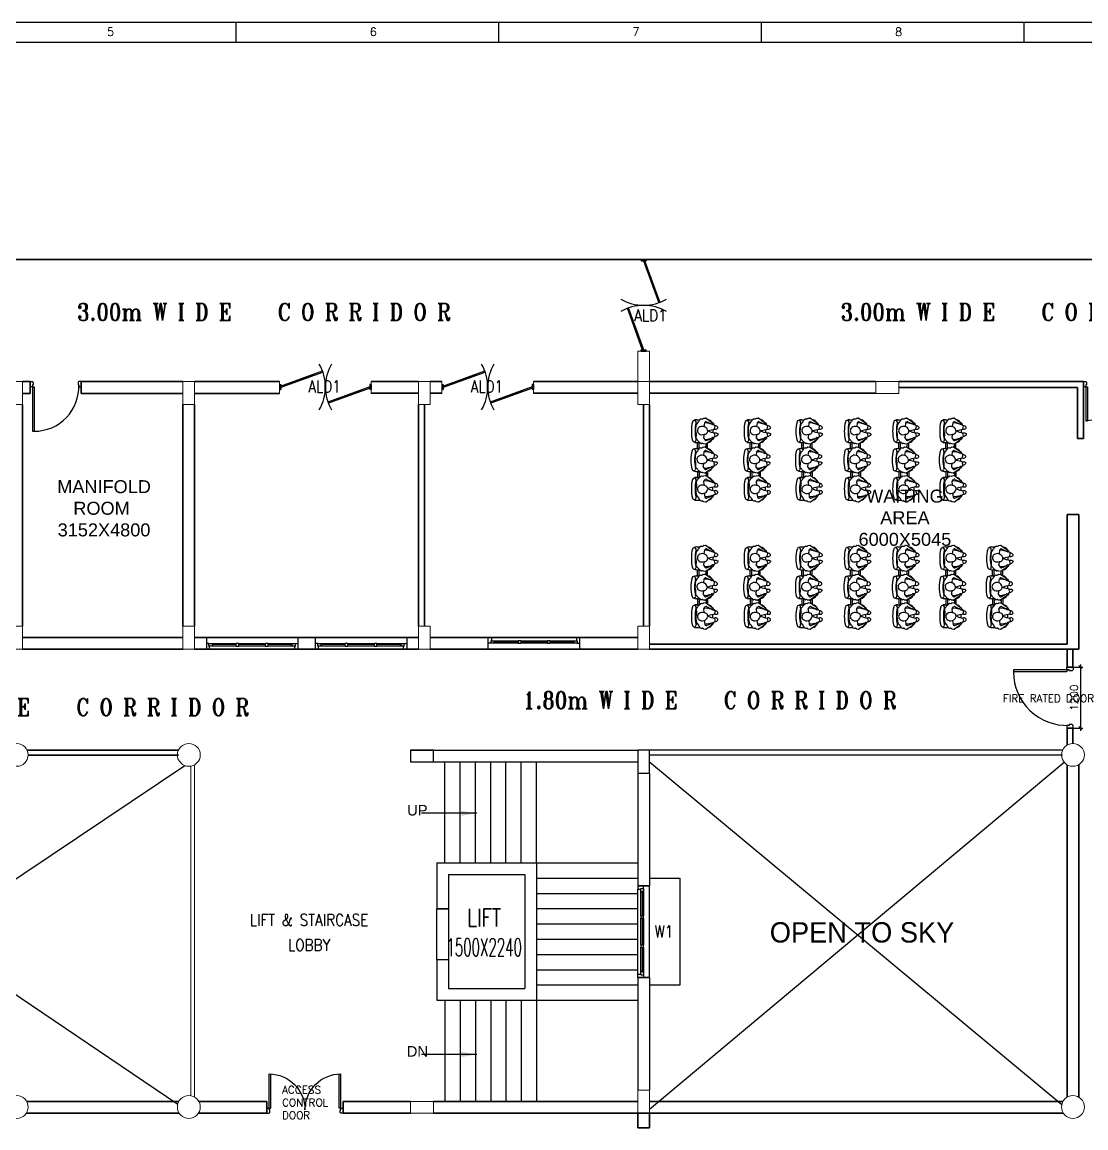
# Model space of a CAD drawing. Extents: x 2733443 to 3206532, y -1516114 to -1264405.
# Drawn here: x 3090752 to 3111658, y -1316070 to -1294332 of the extents above; entities that cross this region are included whole.
import ezdxf
from ezdxf.enums import TextEntityAlignment as Align

# ---------------------------------------------------------------- set-up
doc = ezdxf.new("R2010")
doc.units = 0
doc.header["$MEASUREMENT"] = 0
doc.linetypes.add('1', pattern=[0, 0, 0])
doc.layers.get('0').update_dxf_attribs({"color": 250, "linetype": '1'})
for name, color, linetype in [('ALD1', 7, 'Continuous'), ('DOOR', 40, 'Continuous'), ('FURN', 31, 'Continuous'), ('Plan', 44, 'Continuous'), ('Railing', 34, '1'), ('stairscas', 7, 'Continuous'), ('TEXT', 5, '1'), ('TITLE', 7, 'Continuous')]:
    doc.layers.add(name, color=color, linetype=linetype)
for name, color, linetype, lineweight in [('Column', 162, 'Continuous', 13), ('WALL', 7, '1', 35), ('windows', 4, 'Continuous', 0)]:
    doc.layers.add(name, color=color, linetype=linetype, lineweight=lineweight)
doc.styles.add('ARI', font='arial.ttf')
doc.styles.add('ARIAL', font='arial.ttf')
doc.styles.add('MSK', font='g13f12w.shx')
doc.styles.add('ROMANS', font='romans.shx')
doc.styles.add('RT', font='romant.shx')
doc.dimstyles.new('MM', dxfattribs={"dimscale": 0, "dimtxt": 230, "dimasz": 60, "dimexe": 100, "dimexo": 0.0625, "dimgap": 25, "dimtad": 0, "dimdec": 0, "dimzin": 0, "dimdsep": 46, "dimtxsty": 'ROMANS', "dimblk": 'OBLIQUE', "dimcen": 0.09, "dimdle": 100, "dimclrd": 5, "dimclre": 5, "dimclrt": 6, "dimadec": 0, "dimazin": 0, "dimtfac": 1, "dimtdec": 0, "dimtofl": 0, "dimtmove": 1, "dimatfit": 3, "dimfxl": 1, "dimfrac": 2, "dimtolj": 1, "dimtzin": 0, "dimarcsym": 0})

# ---------------------------------------------------------------- blocks, each defined once
blk = doc.blocks.new('A$C718A0427')
at = {"layer": 'FURN', "color": 8}
for p, q in [((248, 438), (225, 433)), ((314, 425), (248, 438)), ((678, 436), (763, 435)), ((766, 435), (832, 448)), ((832, 448), (856, 443)), ((860, 443), (884, 444)), ((884, 444), (953, 433)), ((1333, 425), (1399, 438)), ((1399, 438), (1422, 433)), ((5, 278), (0, 248)), ((3, 235), (66, 144)), ((16, 299), (7, 285)), ((18, 330), (19, 309)), ((33, 419), (33, 357)), ((71, 228), (107, 150)), ((119, 419), (76, 385)), ((92, 261), (77, 249)), ((170, 271), (92, 261)), ((196, 434), (127, 423)), ((221, 433), (196, 434)), ((403, 426), (318, 425)), ((398, 279), (437, 249)), ((442, 228), (407, 150)), ((478, 363), (415, 421)), ((448, 144), (511, 235)), ((499, 334), (478, 363)), ((481, 423), (481, 359)), ((600, 403), (481, 403)), ((600, 370), (481, 370)), ((500, 302), (502, 322)), ((508, 282), (500, 302)), ((514, 248), (508, 282)), ((583, 235), (511, 235)), ((567, 258), (572, 292)), ((632, 155), (570, 245)), ((572, 292), (580, 312)), ((580, 312), (578, 332)), ((582, 344), (603, 373)), ((600, 433), (600, 369)), ((603, 373), (666, 431)), ((638, 238), (674, 160)), ((683, 289), (643, 259)), ((911, 281), (989, 271)), ((961, 429), (1004, 395)), ((1009, 238), (974, 160)), ((989, 271), (1004, 259)), ((1078, 245), (1015, 155)), ((1048, 429), (1048, 367)), ((1048, 403), (1167, 403)), ((1048, 370), (1167, 370)), ((1063, 340), (1062, 319)), ((1065, 309), (1073, 295)), ((1071, 235), (1137, 235)), ((1076, 288), (1081, 258)), ((1134, 248), (1139, 282)), ((1199, 144), (1137, 235)), ((1139, 282), (1147, 302)), ((1147, 302), (1145, 322)), ((1149, 334), (1170, 363)), ((1167, 423), (1167, 359)), ((1170, 363), (1233, 421)), ((1205, 228), (1241, 150)), ((1250, 279), (1210, 249)), ((1245, 426), (1329, 425)), ((1427, 433), (1451, 434)), ((1451, 434), (1520, 423)), ((1478, 271), (1556, 261)), ((1528, 419), (1571, 385)), ((1576, 228), (1541, 150)), ((1556, 261), (1571, 249)), ((1645, 235), (1582, 144)), ((1615, 419), (1615, 357)), ((1630, 330), (1629, 309)), ((1632, 299), (1640, 285)), ((1643, 278), (1648, 248)), ((66, 144), (83, 123)), ((83, 123), (91, 118)), ((93, 115), (93, 109)), ((97, 102), (127, 82)), ((107, 150), (112, 136)), ((112, 136), (114, 127)), ((120, 105), (127, 100)), ((123, 93), (120, 105)), ((132, 86), (123, 93)), ((131, 101), (127, 111)), ((127, 100), (130, 99)), ((130, 99), (131, 101)), ((225, 102), (289, 102)), ((384, 109), (380, 99)), ((390, 93), (382, 86)), ((384, 98), (389, 103)), ((387, 82), (417, 102)), ((389, 103), (394, 107)), ((393, 103), (390, 93)), ((407, 150), (402, 136)), ((420, 109), (421, 115)), ((423, 118), (431, 123)), ((431, 123), (448, 144)), ((599, 203), (489, 203)), ((650, 133), (632, 155)), ((658, 128), (650, 133)), ((660, 119), (660, 125)), ((694, 92), (664, 112)), ((674, 160), (679, 146)), ((692, 113), (686, 117)), ((687, 113), (690, 103)), ((690, 103), (699, 96)), ((697, 108), (692, 113)), ((696, 119), (701, 109)), ((856, 112), (792, 112)), ((949, 96), (957, 103)), ((950, 111), (954, 121)), ((951, 109), (950, 111)), ((954, 110), (951, 109)), ((961, 115), (954, 110)), ((984, 112), (954, 92)), ((957, 103), (961, 115)), ((969, 146), (967, 137)), ((974, 160), (969, 146)), ((988, 125), (987, 119)), ((998, 133), (990, 128)), ((1015, 155), (998, 133)), ((1049, 203), (1158, 203)), ((1217, 123), (1199, 144)), ((1225, 118), (1217, 123)), ((1227, 109), (1227, 115)), ((1261, 82), (1231, 102)), ((1241, 150), (1246, 136)), ((1259, 103), (1253, 107)), ((1254, 103), (1257, 93)), ((1257, 93), (1265, 86)), ((1264, 98), (1259, 103)), ((1263, 109), (1268, 99)), ((1423, 102), (1359, 102)), ((1516, 101), (1521, 111)), ((1518, 99), (1516, 101)), ((1516, 86), (1524, 93)), ((1521, 100), (1518, 99)), ((1528, 105), (1521, 100)), ((1551, 102), (1521, 82)), ((1524, 93), (1528, 105)), ((1536, 136), (1534, 127)), ((1541, 150), (1536, 136)), ((1555, 115), (1554, 109)), ((1565, 123), (1556, 118)), ((1582, 144), (1565, 123))]:
    blk.add_line(p, q, dxfattribs=at)
for points in [[(111, 138), (112, 153), (96, 222), (98, 260)], [(415, 266), (418, 222), (402, 153), (403, 138)], [(665, 276), (662, 232), (679, 163), (678, 148)], [(969, 148), (969, 163), (985, 232), (983, 270)], [(1232, 266), (1229, 222), (1246, 153), (1245, 138)], [(1536, 138), (1535, 153), (1552, 222), (1550, 260)]]:
    blk.add_lwpolyline(points, dxfattribs=at)
for points in [[(384, 82), (363, 59, -0.259848), (357, 57), (301, 66, -0.302547), (296, 71), (283, 128), (266, 180), (255, 193), (247, 180), (231, 128), (218, 71, -0.302547), (212, 66), (157, 57, -0.259848), (151, 59), (130, 82)], [(697, 92), (718, 69, 0.259848), (724, 67), (779, 76, 0.302547), (785, 81), (798, 138), (814, 190), (826, 203), (833, 190), (850, 138), (863, 81, 0.302547), (868, 76), (923, 67, 0.259848), (930, 69), (950, 92)], [(1264, 82), (1285, 59, 0.259848), (1291, 57), (1346, 66, 0.302547), (1352, 71), (1365, 128), (1381, 180), (1393, 193), (1400, 180), (1417, 128), (1430, 71, 0.302547), (1435, 66), (1490, 57, 0.259848), (1497, 59), (1517, 82)]]:
    blk.add_lwpolyline(points, format="xyb", dxfattribs=at)
for points in [[(306, 5, 0.28165), (326, 3, 0.281432), (363, 59, -0.259848), (357, 57), (301, 66, -0.302547), (296, 71, 0.254294)], [(775, 15, -0.28165), (755, 13, -0.281432), (718, 69, 0.259848), (724, 67), (779, 76, 0.302547), (785, 81, -0.254294)], [(1342, 5, -0.28165), (1322, 3, -0.281432), (1285, 59, 0.259848), (1291, 57), (1346, 66, 0.302547), (1352, 71, -0.254294)]]:
    blk.add_lwpolyline(points, format="xyb", close=True, dxfattribs=at)
for centre, radius, start, end in [((138, 419), 106, 151.0301, 180), ((82, 465), 36.6, 105.639, 285.639), ((239, -97), 620, 88.3753, 105.639), ((239, -97), 547, 88.1581, 105.639), ((274, -97), 620, 74.361, 91.6247), ((274, -97), 547, 74.361, 91.8419), ((432, 465), 36.6, 254.361, 74.361), ((375, 419), 106, 0, 28.9699), ((705, 429), 106, 151.0301, 180), ((649, 475), 36.6, 105.639, 285.639), ((806, -87), 620, 88.3753, 105.639), ((806, -87), 547, 88.1581, 105.639), ((678, 418), 17.5, 89.1809, 132.6839), ((763, 452), 17.5, 269.1809, 281.1018), ((841, -87), 620, 74.361, 91.6247), ((841, -87), 547, 74.361, 91.8419), ((859, 460), 17.5, 258.1027, 272.8645), ((999, 475), 36.6, 254.361, 74.361), ((942, 429), 106, 0, 28.9699), ((1272, 419), 106, 151.0301, 180), ((1216, 465), 36.6, 105.639, 285.639), ((1373, -97), 620, 88.3753, 105.639), ((1373, -97), 547, 88.1581, 105.639), ((1408, -97), 620, 74.361, 91.6247), ((1408, -97), 547, 74.361, 91.8419), ((1566, 465), 36.6, 254.361, 74.361), ((1509, 419), 106, 0, 28.9699), ((17, 245), 17.5, 170.8481, 214.7522), ((22, 276), 17.5, 148.0246, 170.8481), ((1, 308), 17.5, 328.0246, 2.8591), ((97, 303), 84.1, 104.4561, 161.4627), ((87, 235), 17.5, 127.6009, 204.4875), ((130, 405), 17.5, 99.3001, 128.6806), ((275, 307), 111, 141.3111, 195.5429), ((268, 306), 105, 195.5429, 253.9718), ((247, 330), 75.4, 33.3122, 141.3111), ((222, 450), 17.5, 267.1355, 281.8973), ((257, 265), 62.5, 253.9718, 8.0509), ((223, 314), 104, 337.1497, 33.3122), ((318, 442), 17.5, 258.8982, 270.8191), ((316, 448), 179, 271.1807, 291.4261), ((387, 265), 17.5, 52.3991, 111.4261), ((403, 408), 17.5, 47.3161, 90.8191), ((427, 235), 17.5, 335.5125, 52.3991), ((485, 324), 17.5, 354.2936, 36.1379), ((496, 245), 17.5, 325.2478, 9.1519), ((584, 255), 17.5, 170.8481, 214.7522), ((596, 334), 17.5, 143.8621, 185.7064), ((654, 245), 17.5, 127.6009, 204.4875), ((693, 275), 17.5, 68.5739, 127.6009), ((765, 458), 179, 248.5739, 268.8193), ((857, 324), 104, 146.6878, 202.8503), ((824, 275), 62.5, 171.9491, 286.0282), ((834, 340), 75.4, 38.6889, 146.6878), ((812, 316), 105, 286.0282, 344.4571), ((806, 317), 111, 344.4571, 38.6889), ((950, 416), 17.5, 51.3194, 80.6999), ((983, 313), 84.1, 18.5373, 75.5439), ((993, 245), 17.5, 335.5125, 52.3991), ((1079, 318), 17.5, 177.1409, 211.9754), ((1058, 286), 17.5, 9.1519, 31.9754), ((1063, 255), 17.5, 325.2478, 9.1519), ((1151, 245), 17.5, 170.8481, 214.7522), ((1163, 324), 17.5, 143.8621, 185.7064), ((1221, 235), 17.5, 127.6009, 204.4875), ((1245, 408), 17.5, 89.1809, 132.6839), ((1260, 265), 17.5, 68.5739, 127.6009), ((1332, 448), 179, 248.5739, 268.8193), ((1424, 314), 104, 146.6878, 202.8503), ((1391, 265), 62.5, 171.9491, 286.0282), ((1330, 442), 17.5, 269.1809, 281.1018), ((1401, 330), 75.4, 38.6889, 146.6878), ((1379, 306), 105, 286.0282, 344.4571), ((1426, 450), 17.5, 258.1027, 272.8645), ((1373, 307), 111, 344.4571, 38.6889), ((1517, 405), 17.5, 51.3194, 80.6999), ((1550, 303), 84.1, 18.5373, 75.5439), ((1560, 235), 17.5, 335.5125, 52.3991), ((1646, 308), 17.5, 177.1409, 211.9754), ((1625, 276), 17.5, 9.1519, 31.9754), ((1630, 245), 17.5, 325.2478, 9.1519), ((138, 208), 106, 190.1847, 244.5593), ((89, 115), 3.85, 3.5615, 58.3672), ((102, 109), 8.38, 183.5615, 235.7532), ((106, 108), 20.4, 6.9092, 68.3871), ((128, 86), 4.21, 251.3857, 341.4191), ((130, 85), 1.82, 341.4191, 51.447), ((220, 61), 70, 181.2733, 239.4641), ((190, 19), 19.3, 254.3632, 317.2828), ((157, 50), 64.2, 317.3296, 18.8978), ((384, 102), 5.12, 218.4181, 239.2946), ((382, 100), 2.26, 239.2946, 315.0334), ((383, 85), 1.82, 128.553, 198.5809), ((386, 86), 4.21, 198.5809, 288.6143), ((405, 107), 20.9, 103.9888, 173.5389), ((390, 105), 4.3, 322.4637, 18.4149), ((394, 133), 8.61, 315.435, 18.1784), ((412, 109), 8.38, 304.2468, 356.4385), ((375, 208), 106, 295.4407, 349.8153), ((425, 115), 3.85, 121.6328, 176.4385), ((705, 218), 106, 190.1847, 244.5593), ((656, 125), 3.85, 3.5615, 58.3672), ((669, 119), 8.38, 183.5615, 235.7532), ((687, 143), 8.61, 161.8216, 224.565), ((676, 117), 20.9, 6.4611, 76.0112), ((691, 115), 4.3, 161.5851, 217.5363), ((695, 96), 4.21, 251.3857, 341.4191), ((698, 110), 2.26, 224.9666, 300.7054), ((697, 95), 1.82, 341.4191, 51.447), ((697, 112), 5.12, 300.7054, 321.5819), ((924, 60), 64.2, 161.1022, 222.6704), ((891, 29), 19.3, 222.7172, 285.6368), ((860, 71), 70, 300.5359, 358.7267), ((950, 95), 1.82, 128.553, 198.5809), ((952, 96), 4.21, 198.5809, 288.6143), ((974, 118), 20.4, 111.6129, 173.0908), ((979, 119), 8.38, 304.2468, 356.4385), ((942, 218), 106, 295.4407, 349.8153), ((992, 125), 3.85, 121.6328, 176.4385), ((1272, 208), 106, 190.1847, 244.5593), ((1223, 115), 3.85, 3.5615, 58.3672), ((1235, 109), 8.38, 183.5615, 235.7532), ((1254, 133), 8.61, 161.8216, 224.565), ((1243, 107), 20.9, 6.4611, 76.0112), ((1257, 105), 4.3, 161.5851, 217.5363), ((1262, 86), 4.21, 251.3857, 341.4191), ((1265, 100), 2.26, 224.9666, 300.7054), ((1264, 85), 1.82, 341.4191, 51.447), ((1264, 102), 5.12, 300.7054, 321.5819), ((1491, 50), 64.2, 161.1022, 222.6704), ((1458, 19), 19.3, 222.7172, 285.6368), ((1427, 61), 70, 300.5359, 358.7267), ((1517, 85), 1.82, 128.553, 198.5809), ((1519, 86), 4.21, 198.5809, 288.6143), ((1541, 108), 20.4, 111.6129, 173.0908), ((1546, 109), 8.38, 304.2468, 356.4385), ((1509, 208), 106, 295.4407, 349.8153), ((1559, 115), 3.85, 121.6328, 176.4385)]:
    blk.add_arc(centre, radius, start, end, dxfattribs=at)
blk = doc.blocks.new('_Oblique')
at = {"color": 0, "linetype": 'ByBlock', "lineweight": -2}
blk.add_line((-0.5, -0.5), (0.5, 0.5), dxfattribs=at)
blk = doc.blocks.new('6w')
at = {"layer": 'Plan'}
for p, q in [((-36, 9.2), (-36, 0)), ((36, 9.2), (36, 0))]:
    blk.add_line(p, q, dxfattribs=at)
at = {"layer": 'Plan', "color": 143}
for p, q in [((-36, 9.2), (36, 9.2)), ((-33.5, 2.5), (-12.5, 2.5)), ((-33.5, 0), (33.5, 0)), ((-31, 4), (-31.5, 4)), ((-31.5, 3.25), (-31.5, 4)), ((-31.5, 3.61), (-12.5, 3.61)), ((-31.5, 3.25), (-31, 3.25)), ((-31, 4.5), (-31, 4)), ((-31, 2.5), (-31, 3.25)), ((-10.5, 3.61), (10.5, 3.61)), ((-10.5, 2.5), (10.5, 2.5)), ((34, 4.5), (12.5, 4.5)), ((12.5, 3.61), (31.5, 3.61)), ((12.5, 2.5), (33.5, 2.5)), ((31, 4.5), (31, 4)), ((31, 4), (31.5, 4)), ((31.5, 3.25), (31, 3.25)), ((31, 2.5), (31, 3.25)), ((31.5, 4), (31.5, 3.25))]:
    blk.add_line(p, q, dxfattribs=at)
at = {"layer": 'Plan', "color": 40}
for p, q in [((-12.5, 2.5), (-12.5, 4.5)), ((-12.5, 4.5), (-10.5, 4.5)), ((-10.5, 2.5), (-12.5, 2.5)), ((-10.5, 2.5), (-10.5, 4.5)), ((10.5, 4.5), (12.5, 4.5)), ((10.5, 2.5), (10.5, 4.5)), ((12.5, 2.5), (10.5, 2.5)), ((12.5, 2.5), (12.5, 4.5))]:
    blk.add_line(p, q, dxfattribs=at)
for points in [[(-34, 4.5), (-36, 4.5), (-36, 0), (-33.5, 0), (-33.5, 2.5), (-34, 2.5), (-34, 4.5)], [(34, 4.5), (36, 4.5), (36, 0), (33.5, 0), (33.5, 2.5), (34, 2.5), (34, 4.5)]]:
    blk.add_lwpolyline(points, close=True, dxfattribs=at)
at = {"layer": 'Plan', "color": 143}
for points in [[(-12.5, 4.5), (-34, 4.5)], [(10.5, 4.5), (-10.5, 4.5)]]:
    blk.add_lwpolyline(points, dxfattribs=at)
blk = doc.blocks.new('A$C1BA14061')
at = {"layer": 'TITLE', "color": 7}
for p, q in [((0, 0), (203982, 0)), ((84942, -1290), (84942, 0)), ((101948, -1290), (101948, 0)), ((118954, -1290), (118954, 0)), ((135959, -1290), (135959, 0))]:
    blk.add_line(p, q, dxfattribs=at)
at = {"layer": 'TITLE'}
blk.add_line((1204, -1290), (202692, -1290), dxfattribs=at)
at = {"layer": 'TITLE', "color": 7, "style": 'ROMANS', "width": 1}
for s, p in [('5', (76802, -626)), ('6', (93808, -626)), ('7', (110813, -626)), ('8', (127819, -626))]:
    blk.add_text(s, height=535, dxfattribs=at).set_placement(p, align=Align.MIDDLE)
blk = doc.blocks.new('Z$W@#5624')
at = {"layer": 'DOOR'}
for p, q in [((19, 470), (840, 769)), ((28, 446), (849, 745)), ((188, 518), (680, 697)), ((676, 709), (685, 685)), ((0, 400), (0, 499)), ((0, 499), (25, 499)), ((19, 470), (28, 446)), ((25, 400), (25, 499)), ((183, 529), (192, 506)), ((1770, 453), (949, 154)), ((1779, 429), (1770, 453)), ((1798, 499), (1773, 499)), ((1773, 400), (1773, 499)), ((1798, 400), (1798, 499)), ((0, 400), (25, 400)), ((1779, 429), (957, 130)), ((1610, 381), (1117, 202)), ((1614, 369), (1606, 393)), ((1798, 400), (1773, 400)), ((1113, 214), (1122, 190))]:
    blk.add_line(p, q, dxfattribs=at)
at = {"layer": 'DOOR', "color": 145}
for centre, start_param, end_param in [((0, 449), 2.617994, 3.665191), ((1798, 449), -0.523599, 0.523599)]:
    blk.add_ellipse(centre, major_axis=(-899, 0), ratio=1, start_param=start_param, end_param=end_param, dxfattribs=at)
blk = doc.blocks.new('21500')
at = {"layer": 'DOOR'}
for p, q in [((45, 100), (45, 770)), ((45, 770), (80, 770)), ((80, 100), (80, 770)), ((1420, 100), (1420, 770)), ((1455, 770), (1420, 770)), ((1455, 100), (1455, 770)), ((45, 100), (80, 100)), ((45, 0), (45, 2.5)), ((60, 15), (57.5, 15)), ((1455, 100), (1420, 100)), ((1440, 15), (1442.5, 15)), ((1455, 0), (1455, 2.5))]:
    blk.add_line(p, q, dxfattribs=at)
for points in [[(60, 65), (45, 65), (45, 100), (0, 100), (0, 0), (45, 0)], [(60, 15), (60, 65)], [(1440, 65), (1455, 65), (1455, 100), (1500, 100), (1500, 0), (1455, 0)], [(1440, 15), (1440, 65)]]:
    blk.add_lwpolyline(points, dxfattribs=at)
at = {"layer": 'DOOR', "color": 145}
for centre, start, end in [((45, 65), 0, 90), ((1455, 65), 90, 180)]:
    blk.add_arc(centre, 705, start, end, dxfattribs=at)
at = {"layer": 'DOOR'}
for centre, start, end in [((45, 15), 270, 0), ((1455, 15), 180, 270)]:
    blk.add_arc(centre, 12.5, start, end, dxfattribs=at)
blk = doc.blocks.new('ddoor')
at = {"layer": 'DOOR', "lineweight": 25}
for p, q in [((50, 0), (-50, 0)), ((-50, 0), (-50, -45)), ((50, -45), (50, 0)), ((-50, -45), (-47, -45)), ((-35, -60), (-35, -57)), ((-35, -60), (15, -60)), ((15, -60), (15, -45)), ((15, -45), (50, -45)), ((50, -45), (720, -45)), ((50, -45), (50, -80)), ((50, -80), (720, -80)), ((-50, -1500), (-50, -1455)), ((-50, -1455), (-47, -1455)), ((50, -1500), (-50, -1500)), ((50, -1500), (-50, -1500)), ((-35, -1440), (-35, -1442)), ((-35, -1440), (15, -1440)), ((15, -1440), (15, -1455)), ((15, -1455), (50, -1455)), ((50, -1420), (720, -1420)), ((50, -1455), (50, -1420)), ((50, -1455), (720, -1455)), ((50, -1455), (50, -1500))]:
    blk.add_line(p, q, dxfattribs=at)
for centre, start, end in [((-35, -45), 180, 270), ((-35, -1455), 90, 180)]:
    blk.add_arc(centre, 12.5, start, end, dxfattribs=at)
at = {"layer": 'DOOR', "color": 146, "lineweight": 25, "true_color": 0x105689}
for centre, start, end in [((15, -45), 270, 0), ((15, -1455), 0, 90)]:
    blk.add_arc(centre, 705, start, end, dxfattribs=at)
blk = doc.blocks.new('A$C19B8274B')
at = {"layer": 'DOOR'}
for p, q in [((-45, 925), (-80, 925)), ((-80, 50), (-80, 925)), ((-45, 50), (-45, 925)), ((-45, 50), (-80, 50)), ((-955, -50), (-955, -47.5)), ((-940, -35), (-942.5, -35)), ((-60, -35), (-57.5, -35)), ((-45, -50), (-45, -47.5))]:
    blk.add_line(p, q, dxfattribs=at)
for points in [[(-940, 15), (-955, 15), (-955, 50), (-1000, 50), (-1000, -50), (-955, -50)], [(-940, -35), (-940, 15)], [(-60, 15), (-45, 15), (-45, 50), (0, 50), (0, -50), (-45, -50)], [(-60, -35), (-60, 15)]]:
    blk.add_lwpolyline(points, dxfattribs=at)
at = {"layer": 'DOOR', "color": 145}
blk.add_arc((-80, 50), 875, 90, 182.29244, dxfattribs=at)
at = {"layer": 'DOOR'}
for centre, start, end in [((-955, -35), 270, 0), ((-45, -35), 180, 270)]:
    blk.add_arc(centre, 12.5, start, end, dxfattribs=at)
blk = doc.blocks.new('*D30')
at = {"layer": 'Defpoints', "color": 0, "transparency": 16777216}
for p in [(3111403, -1307011), (3111403, -1308211), (3111549, -1308211)]:
    blk.add_point(p, dxfattribs=at)
at = {"layer": 'TEXT', "color": 5, "lineweight": -2, "transparency": 16777216}
for p, q in [((3111403, -1307011), (3111599, -1307011)), ((3111549, -1306961), (3111549, -1308261)), ((3111403, -1308211), (3111599, -1308211))]:
    blk.add_line(p, q, dxfattribs=at)
at = {"layer": 'TEXT', "color": 5, "lineweight": -2, "transparency": 16777216, "xscale": 60, "yscale": 60, "zscale": 60}
for p, rotation in [((3111549, -1307011), 90), ((3111549, -1308211), 270)]:
    blk.add_blockref('_Oblique', p, dxfattribs=dict(at, rotation=rotation))
at = {"layer": 'TEXT', "color": 6, "transparency": 16777216, "insert": (3111426, -1307611), "char_height": 150, "attachment_point": 5, "rotation": 90, "style": 'ROMANS'}
blk.add_mtext('\\A1;1200', dxfattribs=at)

msp = doc.modelspace()

# ---------------------------------------------------------------- linework, layer by layer
at = {"layer": 'Column'}
for points in [[(3090530.842, -1301849.3945), (3090760.842, -1301849.3945), (3090760.842, -1301399.3945), (3090530.842, -1301399.3945)], [(3094142.5087, -1301849.3945), (3093912.5087, -1301849.3945), (3093912.5087, -1301399.3945), (3094142.5087, -1301399.3945)], [(3098772.5087, -1301849.3945), (3098542.5087, -1301849.3945), (3098542.5087, -1301399.3945), (3098772.5087, -1301399.3945)], [(3107532.4246, -1301399.3945), (3107532.4246, -1301629.3945), (3107982.4246, -1301629.3945), (3107982.4246, -1301399.3945)], [(3090530.842, -1306659.3945), (3090760.842, -1306659.3945), (3090760.842, -1306209.3945), (3090530.842, -1306209.3945)], [(3093912.5087, -1306659.3945), (3094142.5087, -1306659.3945), (3094142.5087, -1306209.3945), (3093912.5087, -1306209.3945)], [(3098542.5087, -1306659.3945), (3098772.5087, -1306659.3945), (3098772.5087, -1306209.3945), (3098542.5087, -1306209.3945)], [(3102850.8321, -1306659.3945), (3103080.8321, -1306659.3945), (3103080.8321, -1306209.3945), (3102850.8321, -1306209.3945)], [(3103080.8321, -1315329.3945), (3102850.8321, -1315329.3945), (3102850.8321, -1315779.3945), (3103080.8321, -1315779.3945)], [(3098387.7304, -1315549.3945), (3098387.7304, -1315779.3945), (3098837.7304, -1315779.3945), (3098837.7304, -1315549.3945)]]:
    msp.add_lwpolyline(points, close=True, dxfattribs=at)
msp.add_lwpolyline([(3103080.8321, -1301849.3945), (3103080.8321, -1301399.3945), (3102850.8321, -1301399.3945), (3102850.8321, -1301849.3945), (3103080.8321, -1301849.3945)], dxfattribs=at)
at = {"layer": 'Column', "color": 3}
for centre in [(3090645.842, -1308736.8945), (3094029.0096, -1308736.8945), (3111402.5087, -1308736.8945), (3090645.842, -1315659.3945), (3094027.5087, -1315659.3945), (3111402.5087, -1315659.3945)]:
    msp.add_circle(centre, 225, dxfattribs=at)
at = {"layer": 'Railing', "color": 251, "lineweight": 5}
for p, q in [((3111287.5087, -1301399.3945), (3107982.4246, -1301399.3945)), ((3094067.5087, -1308958.5763), (3094067.5087, -1315437.9786)), ((3094142.5087, -1308931.17), (3094142.5087, -1315466.0037))]:
    msp.add_line(p, q, dxfattribs=at)
at = {"layer": 'stairscas', "color": 251, "ltscale": 500}
for p, q in [((3098387.7304, -1308644.3945), (3102850.8321, -1308644.3945)), ((3111197.402, -1308644.3945), (3103080.8321, -1308644.3945)), ((3111197.402, -1308744.3945), (3103080.8321, -1308744.3945)), ((3083971.119, -1308943.7113), (3093809.2819, -1315604.6031)), ((3084084.0651, -1315559.3945), (3093949.5243, -1308947.387)), ((3098387.7304, -1308874.3945), (3102850.8321, -1308874.3945)), ((3099060.8321, -1310859.3945), (3099060.8321, -1308874.3945)), ((3099360.8321, -1310859.3945), (3099360.8321, -1308874.3945)), ((3099660.8321, -1310859.3945), (3099660.8321, -1308874.3945)), ((3099960.8321, -1310859.3945), (3099960.8321, -1308874.3945)), ((3100260.8321, -1310859.3945), (3100260.8321, -1308874.3945)), ((3100560.8321, -1310859.3945), (3100560.8321, -1308874.3945)), ((3100860.8321, -1310859.3945), (3100860.8321, -1308874.3945)), ((3103080.8321, -1308874.3945), (3111182.2857, -1315613.2768)), ((3103080.8321, -1315704.3945), (3111228.5103, -1308879.5465)), ((3102850.8321, -1309094.3945), (3102850.8321, -1311311.8945)), ((3103080.8321, -1309094.3945), (3103080.8321, -1311311.8945)), ((3098900.8321, -1310859.3945), (3100860.8321, -1310859.3945)), ((3098900.8321, -1310859.3945), (3098900.8321, -1311763.9265)), ((3100860.8321, -1310859.3945), (3100860.8321, -1313559.3945)), ((3100860.8321, -1310859.3945), (3102850.8321, -1310859.3945)), ((3099130.8321, -1311089.3945), (3100630.8321, -1311089.3945)), ((3099130.8321, -1311089.3945), (3099130.8321, -1311763.9265)), ((3100630.8321, -1311089.3945), (3100630.8321, -1313329.3945)), ((3100860.8321, -1311159.3945), (3102850.8321, -1311159.3945)), ((3100860.8321, -1311459.3945), (3102850.8321, -1311459.3945)), ((3102850.8321, -1311311.8945), (3103080.8321, -1311311.8945)), ((3099130.8321, -1311763.9265), (3098900.8321, -1311763.9265)), ((3100860.8321, -1311759.3945), (3102850.8321, -1311759.3945)), ((3100860.8321, -1312059.3945), (3102850.8321, -1312059.3945)), ((3100860.8321, -1312359.3945), (3102850.8321, -1312359.3945)), ((3098900.8321, -1312763.9265), (3098900.8321, -1313559.3945)), ((3099130.8321, -1312763.9265), (3098900.8321, -1312763.9265)), ((3099130.8321, -1312763.9265), (3099130.8321, -1313329.3945)), ((3100860.8321, -1312659.3945), (3102850.8321, -1312659.3945)), ((3100860.8321, -1312959.3945), (3102850.8321, -1312959.3945)), ((3102850.8321, -1313111.8945), (3103080.8321, -1313111.8945)), ((3102850.8321, -1313111.8945), (3102850.8321, -1315329.3945)), ((3103080.8321, -1313111.8945), (3103080.8321, -1315329.3945)), ((3099130.8321, -1313329.3945), (3100630.8321, -1313329.3945)), ((3100860.8321, -1313259.3945), (3102850.8321, -1313259.3945)), ((3098900.8321, -1313559.3945), (3100860.8321, -1313559.3945)), ((3099060.8321, -1313559.3945), (3099060.8321, -1315549.3945)), ((3099360.8321, -1313559.3945), (3099360.8321, -1315549.3945)), ((3099660.8321, -1313559.3945), (3099660.8321, -1315549.3945)), ((3099960.8321, -1313559.3945), (3099960.8321, -1315549.3945)), ((3100260.8321, -1313559.3945), (3100260.8321, -1315549.3945)), ((3100560.8321, -1313559.3945), (3100560.8321, -1315549.3945)), ((3100860.8321, -1313559.3945), (3100860.8321, -1315549.3945)), ((3100860.8321, -1313559.3945), (3102850.8321, -1313559.3945))]:
    msp.add_line(p, q, dxfattribs=at)
for points in [[(3098387.7304, -1308644.3945), (3098387.7304, -1308874.3945), (3098837.7304, -1308874.3945), (3098837.7304, -1308644.3945)], [(3103080.8321, -1308644.3945), (3102850.8321, -1308644.3945), (3102850.8321, -1309094.3945), (3103080.8321, -1309094.3945)], [(3098900.8321, -1311763.9265), (3099130.8321, -1311763.9265), (3099130.8321, -1312763.9265), (3098900.8321, -1312763.9265)]]:
    msp.add_lwpolyline(points, close=True, dxfattribs=at)
msp.add_lwpolyline([(3103080.832, -1311161.8945), (3103680.8321, -1311161.8945), (3103680.8321, -1313261.8945), (3103080.832, -1313261.8945)], dxfattribs=at)
at = {"layer": 'WALL', "color": 251}
msp.add_line((3118217.4246, -1298999.3945), (3072060.0087, -1298999.3945), dxfattribs=at)
at = {"layer": 'WALL', "color": 251, "lineweight": 5}
for p, q in [((3102850.8321, -1301399.3945), (3102850.8321, -1300799.3945)), ((3102850.8321, -1300799.3945), (3103080.8321, -1300799.3945)), ((3103080.8321, -1301399.3945), (3103080.8321, -1300799.3945)), ((3095812.4885, -1301399.3945), (3095812.4885, -1301629.3945)), ((3097612.4885, -1301399.3945), (3097612.4885, -1301629.3945)), ((3099002.8002, -1301399.3945), (3098772.5087, -1301399.3945)), ((3099002.8002, -1301399.3945), (3098772.5087, -1301399.3945)), ((3099002.8002, -1301399.3945), (3099002.8002, -1301629.3945)), ((3099002.8002, -1301399.3945), (3099002.8002, -1301629.3945)), ((3100802.8002, -1301399.3945), (3102850.8321, -1301399.3945)), ((3100802.8002, -1301399.3945), (3100802.8002, -1301629.3945)), ((3100802.8002, -1301399.3945), (3100802.8002, -1301629.3945)), ((3098772.5087, -1301629.3945), (3099002.8002, -1301629.3945)), ((3098772.5087, -1301629.3945), (3099002.8002, -1301629.3945)), ((3098772.5087, -1301629.3945), (3099002.8002, -1301629.3945)), ((3098772.5087, -1301629.3945), (3099002.8002, -1301629.3945)), ((3099002.8002, -1301624.3945), (3099002.8002, -1301629.3945)), ((3100802.8002, -1301624.3945), (3100802.8002, -1301629.3945)), ((3100802.8002, -1301629.3945), (3102850.8321, -1301629.3945))]:
    msp.add_line(p, q, dxfattribs=at)
at = {"layer": 'WALL'}
for p, q in [((3090760.842, -1301399.3945), (3090910.842, -1301399.3945)), ((3090910.842, -1301399.3945), (3090910.842, -1301629.3945)), ((3091910.842, -1301399.3945), (3091910.842, -1301629.3945)), ((3091910.842, -1301399.3945), (3093912.5087, -1301399.3945)), ((3094142.5087, -1301399.3945), (3095812.4885, -1301399.3945)), ((3097612.4885, -1301399.3945), (3098542.5087, -1301399.3945)), ((3098772.5087, -1301399.3945), (3099002.8002, -1301399.3945)), ((3100802.8002, -1301399.3945), (3102850.8321, -1301399.3945)), ((3103080.8321, -1301399.3945), (3107532.4246, -1301399.3945)), ((3107982.4246, -1301399.3945), (3111287.5087, -1301399.3945)), ((3111287.5087, -1301399.3945), (3111610.0087, -1301399.3945)), ((3111610.0087, -1301399.3945), (3111610.0087, -1301514.3945)), ((3090760.842, -1301629.3945), (3090910.842, -1301629.3945)), ((3091910.842, -1301629.3945), (3093912.5087, -1301629.3945)), ((3094142.5087, -1301629.3945), (3095812.4885, -1301629.3945)), ((3097612.4885, -1301626.7022), (3098542.5087, -1301624.3945)), ((3098772.5087, -1301624.3945), (3099002.8002, -1301624.3945)), ((3100802.8002, -1301624.3945), (3102850.8321, -1301624.3945)), ((3103080.8321, -1301624.3945), (3105172.5087, -1301624.3945)), ((3105172.5087, -1301624.3945), (3107532.4246, -1301624.3945)), ((3111495.0087, -1301514.3945), (3107982.4246, -1301514.3945)), ((3111495.0087, -1302514.3945), (3111495.0087, -1301514.3945)), ((3111610.0087, -1301514.3945), (3111610.0087, -1302514.3945)), ((3090760.842, -1301849.3945), (3090760.842, -1306209.3945)), ((3093912.5087, -1301849.3945), (3093912.5087, -1306209.3945)), ((3094142.5087, -1301849.3945), (3094142.5087, -1306209.3945)), ((3098542.5087, -1301849.3945), (3098542.5087, -1306209.3945)), ((3098657.5087, -1301849.3945), (3098657.5087, -1306209.3945)), ((3102965.8321, -1301849.3945), (3102965.8321, -1306209.3945)), ((3103080.8321, -1301849.3945), (3103080.8321, -1306209.3945)), ((3111610.0087, -1302514.3945), (3111495.0087, -1302514.3945)), ((3111287.5087, -1304014.3945), (3111287.5087, -1306559.3945)), ((3111287.5087, -1304014.3945), (3111517.5087, -1304014.3945)), ((3111517.5087, -1304014.3945), (3111517.5087, -1306659.3945)), ((3090910.842, -1306429.3945), (3090760.842, -1306429.3945)), ((3090910.842, -1306429.3945), (3093912.5087, -1306429.3945)), ((3094142.5087, -1306429.3945), (3094292.5087, -1306429.3945)), ((3094292.5087, -1306429.3945), (3096527.5087, -1306429.3945)), ((3096527.5087, -1306429.3945), (3098542.5087, -1306429.3945)), ((3098772.5087, -1306429.3945), (3100061.6704, -1306429.3945)), ((3100061.6704, -1306429.3945), (3102850.8321, -1306429.3945)), ((3090760.842, -1306659.3945), (3090910.842, -1306659.3945)), ((3090910.842, -1306659.3945), (3093912.5087, -1306659.3945)), ((3094142.5087, -1306659.3945), (3094292.5087, -1306659.3945)), ((3094292.5087, -1306659.3945), (3098542.5087, -1306659.3945)), ((3098772.5087, -1306659.3945), (3100061.6704, -1306659.3945)), ((3100061.6704, -1306659.3945), (3102850.8321, -1306659.3945)), ((3103080.8321, -1306559.3945), (3105172.5087, -1306559.3945)), ((3103080.8321, -1306659.3945), (3111517.5087, -1306659.3945)), ((3105172.5087, -1306559.3945), (3111287.5087, -1306559.3945)), ((3111287.5087, -1306659.3945), (3111287.5087, -1307011.3945)), ((3111402.5087, -1307011.3945), (3111402.5087, -1306659.3945)), ((3111287.5087, -1307011.3945), (3111402.5087, -1307011.3945)), ((3111287.5087, -1308211.3945), (3111402.5087, -1308211.3945)), ((3111287.5087, -1308211.3945), (3111287.5087, -1308543.5037)), ((3111402.5087, -1308511.8945), (3111402.5087, -1308211.3945)), ((3093823.9029, -1308644.3945), (3090850.9487, -1308644.3945)), ((3093823.9029, -1308744.3945), (3090870.717, -1308744.3945)), ((3111287.5087, -1308930.2853), (3111287.5087, -1315466.0037)), ((3111517.5087, -1308930.2853), (3111517.5087, -1315466.0037)), ((3090842.1199, -1315549.3945), (3093831.2308, -1315549.3945)), ((3094223.7865, -1315549.3945), (3095560.879, -1315549.3945)), ((3095560.879, -1315779.3945), (3095560.879, -1315549.3945)), ((3097060.879, -1315779.3945), (3097060.879, -1315549.3945)), ((3097060.879, -1315549.3945), (3098387.7304, -1315549.3945)), ((3098837.7304, -1315549.3945), (3102850.8321, -1315549.3945)), ((3103080.8321, -1315549.3945), (3111206.2308, -1315549.3945)), ((3090836.1707, -1315779.3945), (3093837.18, -1315779.3945)), ((3094217.8373, -1315779.3945), (3095560.879, -1315779.3945)), ((3097060.879, -1315779.3945), (3098387.7304, -1315779.3945)), ((3098837.7304, -1315779.3945), (3111212.18, -1315779.3945)), ((3102850.8321, -1316069.7228), (3102850.8321, -1315779.3945)), ((3103080.8321, -1316069.7228), (3103080.8321, -1315784.2192)), ((3102850.8321, -1316069.7228), (3103080.8321, -1316069.7228))]:
    msp.add_line(p, q, dxfattribs=at)
at = {"layer": 'WALL', "linetype": 'ByBlock'}
msp.add_line((3102850.8321, -1316069.7228), (3103080.8321, -1316069.7228), dxfattribs=at)

# ---------------------------------------------------------------- block references
at = {"layer": 'DOOR', "color": 251, "linetype": 'Continuous', "lineweight": 5, "xscale": 1.001247151754797, "yscale": 1.001247151754797, "zscale": 1.001247151754797}
for p, rotation in [((3102515.8321, -1298999.3945), 270), ((3097612.4885, -1301055.8818), 180), ((3100802.8002, -1301055.8818), 180)]:
    msp.add_blockref('Z$W@#5624', p, dxfattribs=dict(at, rotation=rotation))
at = {"layer": 'DOOR', "linetype": 'Continuous', "rotation": 180}
msp.add_blockref('A$C19B8274B', (3090910.842, -1301449.3945), dxfattribs=at)
at = {"layer": 'DOOR', "linetype": 'Continuous', "xscale": -1, "rotation": 180}
msp.add_blockref('21500', (3111610.0087, -1301399.3945), dxfattribs=at)
at = {"layer": 'DOOR', "linetype": 'Continuous', "xscale": 1.2, "yscale": 1.2, "zscale": 1.2, "rotation": 90}
msp.add_blockref('A$C19B8274B', (3111345.0087, -1307011.3945), dxfattribs=at)
at = {"layer": 'FURN', "color": 251, "lineweight": 5, "rotation": 89.99999999999999}
for p in [(3104427.5878, -1303762.7692), (3105462.2513, -1303762.7692), (3106480.997, -1303762.7692), (3107432.997, -1303762.7692), (3108382.997, -1303762.7692), (3109307.997, -1303762.7692), (3104427.5878, -1306265.0418), (3105462.2513, -1306265.0418), (3106480.997, -1306265.0418), (3107432.997, -1306265.0418), (3108382.997, -1306265.0418), (3109307.997, -1306265.0418), (3110227.8289, -1306265.0418)]:
    msp.add_blockref('A$C718A0427', p, dxfattribs=at)
at = {"layer": 'stairscas', "color": 251, "ltscale": 500, "xscale": -25, "yscale": 25, "zscale": 24.99999999999242, "rotation": 270}
msp.add_blockref('6w', (3102850.8321, -1312211.8945), dxfattribs=at)
at = {"layer": 'TITLE', "xscale": 0.3035552556082519, "yscale": 0.3035553943041123, "zscale": 0.3035553665695551}
msp.add_blockref('A$C1BA14061', (3069175.9178, -1294331.5731), dxfattribs=at)
at = {"layer": 'WALL', "xscale": -1, "rotation": 270}
msp.add_blockref('ddoor', (3097060.879, -1315729.3945), dxfattribs=at)
at = {"layer": 'windows', "color": 251, "lineweight": 5, "xscale": -25, "yscale": 25, "zscale": 24.99999999999242}
for p in [(3095272.5087, -1306659.3945), (3097412.5087, -1306659.3945)]:
    msp.add_blockref('6w', p, dxfattribs=at)
at = {"layer": 'windows', "color": 251, "lineweight": 5, "xscale": -25, "yscale": 25, "zscale": 24.99999999999242, "rotation": 180}
msp.add_blockref('6w', (3100812.6704, -1306429.3945), dxfattribs=at)

# ---------------------------------------------------------------- texts
at = {"layer": 'ALD1', "color": 251, "lineweight": 5, "style": 'ROMANS', "width": 0.85}
for p in [(3103099.5154, -1300213.1856), (3096695.7226, -1301609.9354), (3099886.0343, -1301609.9354), (3099886.0343, -1301609.9354)]:
    msp.add_text('ALD1', height=230, dxfattribs=at).set_placement(p, align=Align.CENTER)
at = {"layer": 'stairscas', "color": 251, "ltscale": 500, "style": 'ARI'}
for s, p in [('UP', (3098519.7262, -1309928.5324)), ('DN', (3098519.7262, -1314669.5299))]:
    msp.add_text(s, height=208.08, dxfattribs=at).set_placement(p, align=Align.CENTER)
at = {"layer": 'stairscas', "color": 251, "ltscale": 500, "width": 0.85}
for s, style, p in [('LIFT & STAIRCASE', 'RT', (3096391.7492, -1312095.4339)), ('W1', 'ROMANS', (3103364.1662, -1312324.0751)), ('LOBBY', 'RT', (3096391.7492, -1312588.9128))]:
    msp.add_text(s, height=230, dxfattribs=dict(at, style=style)).set_placement(p, align=Align.CENTER)
at = {"layer": 'stairscas', "color": 251, "ltscale": 500, "attachment_point": 8}
for s, insert, char_height, width, style in [('{\\W0.75;LIFT\\P\\W0.55;1500X2240}', (3099833.0176, -1312694.2247), 350, 1732.234699, 'ROMANS'), ('OPEN TO SKY', (3107258.4615, -1312431.3301), 400, 8187.231718, 'MSK')]:
    msp.add_mtext(s, dxfattribs=dict(at, insert=insert, char_height=char_height, width=width, style=style))
at = {"layer": 'TEXT', "linetype": 'Continuous', "lineweight": 5, "style": 'RT', "width": 0.85}
for p in [(3095502.1874, -1300198.8272), (3095502.1874, -1300198.8272), (3110506.8153, -1300198.8272), (3110506.8153, -1300198.8272)]:
    msp.add_text('3.00m W I D E   C O R R I D O R', height=336.6, dxfattribs=at).set_placement(p, align=Align.CENTER)
at = {"layer": 'TEXT', "linetype": 'Continuous', "style": 'RT', "width": 0.85}
for p in [(3104265.434, -1307829.9625), (3091540.1121, -1307966.2183)]:
    msp.add_text('1.80m W I D E   C O R R I D O R', height=336.6, dxfattribs=at).set_placement(p, align=Align.CENTER)
at = {"layer": 'TEXT', "char_height": 255, "width": 2454.157572, "attachment_point": 5, "style": 'ARIAL'}
for s, insert in [('MANIFOLD ROOM  3152X4800', (3092362.079, -1303890.7182)), ('WAITING AREA 6000X5045', (3108101.2008, -1304076.4342))]:
    msp.add_mtext(s, dxfattribs=dict(at, insert=insert))
at = {"layer": 'TEXT', "char_height": 150, "attachment_point": 1, "style": 'ROMANS'}
for s, width, insert in [('FIRE RATED DOOR', 2226.227209, (3110026.3791, -1307551.7808)), ('ACCESS CONTROL DOOR', 1212.859684, (3095861.142, -1315246.0206))]:
    msp.add_mtext_dynamic_manual_height_columns(s, width=width, gutter_width=1000, heights=[0], dxfattribs=dict(at, insert=insert))

# ---------------------------------------------------------------- dimensions: what is measured, and where the dimension line sits
at = {"layer": 'TEXT'}
dim = msp.add_linear_dim(base=(3111549.4138, -1308211.3945), p1=(3111402.5087, -1307011.3945), p2=(3111402.5087, -1308211.3945), angle=90, dimstyle='MM', override={"dimscale": 1, "dimtxt": 150, "dimexe": 50, "dimdle": 50}, dxfattribs=at)
dim.commit()
dim.dimension.update_dxf_attribs({"geometry": '*D30', "text_midpoint": (3111425.8941, -1307611.3945), "dimtype": 160})

# ---------------------------------------------------------------- leaders
at = {"layer": 'stairscas', "color": 251, "ltscale": 500}
for points in [[(3099686.3793, -1309885.4426), (3098601.7379, -1309885.4426)], [(3099686.3793, -1314626.44), (3098601.7379, -1314626.44)]]:
    msp.add_leader(points, dimstyle='MM', override={"dimscale": 1, "dimasz": 300, "dimclrd": 256}, dxfattribs=at)

doc.saveas('drawing.dxf')
